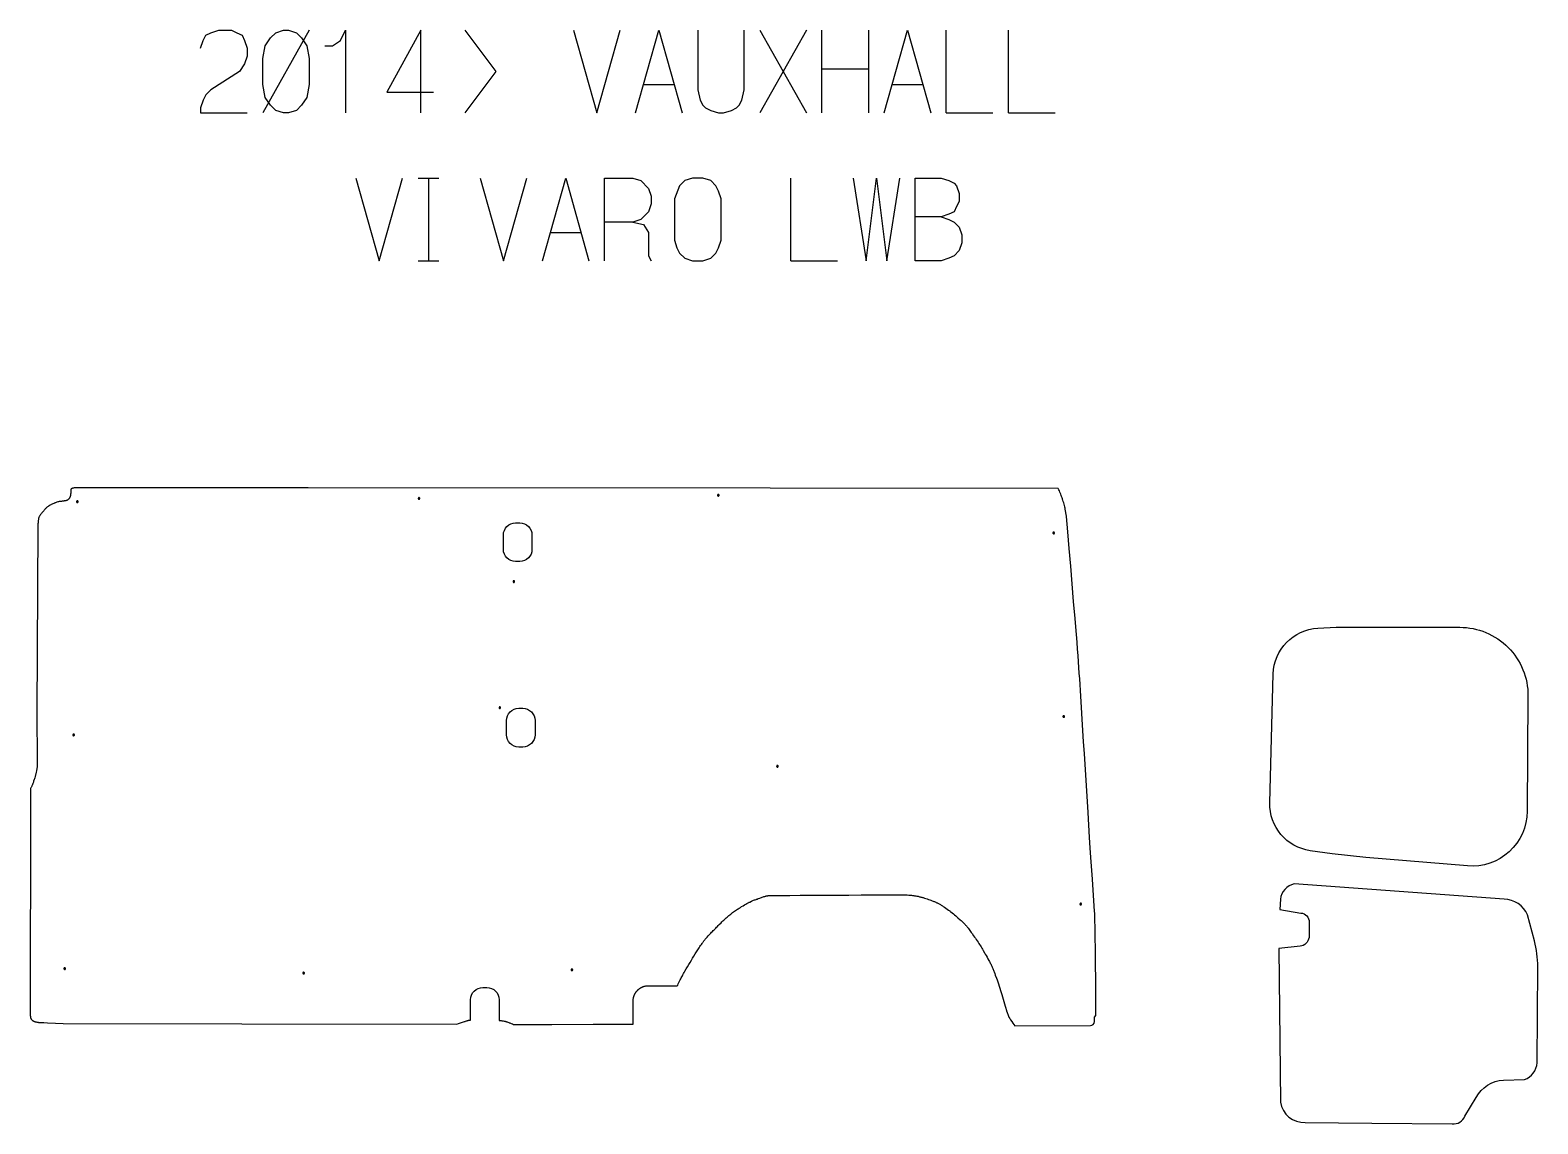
# Model space of a CAD drawing. Extents: x 5801 to 10830, y -233 to 5920.
# Drawn here: x 6123 to 9821, y 3237 to 5920 of the extents above; entities that cross this region are included whole.
import ezdxf

# ---------------------------------------------------------------- set-up
doc = ezdxf.new("R2010")
doc.units = 0
doc.layers.add('Default_Layer', color=1, linetype='CONTINUOUS')

msp = doc.modelspace()

# ---------------------------------------------------------------- linework, layer by layer
at = {"layer": 'Default_Layer'}
for points in [[(6540.9, 5875.3), (6547.3, 5894.3), (6553.6, 5907), (6566.3, 5913.4), (6585.4, 5919.7), (6617.1, 5919.7), (6629.8, 5913.4), (6642.5, 5907), (6648.9, 5894.3), (6655.2, 5875.3), (6655.2, 5856.2), (6648.9, 5837.2), (6636.2, 5818.1), (6566.3, 5773.7), (6553.6, 5761), (6547.3, 5748.3), (6540.9, 5729.2), (6540.9, 5716.5), (6655.2, 5716.5)], [(6807.6, 5919.7), (6693.3, 5716.5)], [(6845.7, 5881.6), (6852.1, 5881.6), (6864.8, 5881.6), (6883.8, 5894.3), (6896.5, 5919.7), (6896.5, 5716.5)], [(7080.7, 5716.5), (7080.7, 5919.7), (6998.1, 5767.3), (7112.4, 5767.3)], [(7188.6, 5919.7), (7264.8, 5818.1), (7188.6, 5716.5)], [(7455.3, 5919.7), (7512.5, 5716.5), (7569.6, 5919.7)], [(7607.7, 5716.5), (7664.9, 5919.7), (7722, 5716.5)], [(7760.1, 5919.7), (7760.1, 5773.7), (7766.5, 5748.3), (7772.8, 5735.6), (7779.2, 5729.2), (7791.9, 5722.9), (7810.9, 5716.5), (7823.6, 5716.5), (7842.7, 5722.9), (7855.4, 5729.2), (7861.7, 5735.6), (7868.1, 5748.3), (7874.4, 5773.7), (7874.4, 5919.7)], [(7912.5, 5919.7), (8026.8, 5716.5)], [(8026.8, 5919.7), (7912.5, 5716.5)], [(8064.9, 5716.5), (8064.9, 5919.7)], [(8179.2, 5919.7), (8179.2, 5716.5)], [(8217.3, 5716.5), (8274.5, 5919.7), (8331.6, 5716.5)], [(8369.7, 5716.5), (8369.7, 5919.7)], [(8522.1, 5716.5), (8522.1, 5919.7)], [(8064.9, 5824.5), (8179.2, 5824.5)], [(7626.8, 5786.4), (7703, 5786.4)], [(8236.4, 5786.4), (8312.6, 5786.4)], [(8369.7, 5716.5), (8484, 5716.5)], [(8522.1, 5716.5), (8636.4, 5716.5)], [(6921.9, 5556.9), (6979.1, 5353.7), (7036.2, 5556.9)], [(7074.3, 5556.9), (7125.1, 5556.9)], [(7099.7, 5556.9), (7099.7, 5353.7)], [(7226.7, 5556.9), (7283.9, 5353.7), (7341, 5556.9)], [(7379.1, 5353.7), (7436.3, 5556.9), (7493.4, 5353.7)], [(7531.5, 5353.7), (7531.5, 5556.9), (7601.4, 5556.9), (7620.4, 5550.5), (7639.5, 5531.5), (7645.8, 5512.4), (7645.8, 5493.4), (7639.5, 5474.3), (7620.4, 5455.3), (7601.4, 5448.9), (7531.5, 5448.9)], [(7988.7, 5353.7), (7988.7, 5556.9)], [(8141.1, 5556.9), (8172.9, 5353.7), (8198.3, 5556.9), (8223.7, 5353.7), (8255.4, 5556.9)], [(8293.5, 5353.7), (8293.5, 5556.9), (8357, 5556.9), (8376.1, 5550.5), (8388.8, 5544.2), (8395.1, 5537.8), (8401.5, 5518.8), (8401.5, 5499.7), (8395.1, 5487), (8388.8, 5474.3), (8376.1, 5468), (8357, 5461.6), (8293.5, 5461.6)], [(7601.4, 5448.9), (7626.8, 5442.6), (7639.5, 5423.5), (7639.5, 5366.4), (7645.8, 5353.7)], [(8357, 5461.6), (8376.1, 5455.3), (8388.8, 5448.9), (8401.5, 5436.2), (8407.8, 5417.2), (8407.8, 5398.1), (8401.5, 5379.1), (8388.8, 5366.4), (8376.1, 5360), (8357, 5353.7), (8293.5, 5353.7)], [(7398.2, 5423.5), (7474.4, 5423.5)], [(7074.3, 5353.7), (7125.1, 5353.7)], [(7988.7, 5353.7), (8103, 5353.7)]]:
    msp.add_lwpolyline(points, dxfattribs=at)
for points in [[(6693.3, 5786.4), (6693.3, 5849.9), (6699.7, 5881.6), (6712.4, 5900.7), (6725.1, 5913.4), (6744.1, 5919.7), (6756.8, 5919.7), (6775.9, 5913.4), (6788.6, 5900.7), (6801.3, 5881.6), (6807.6, 5849.9), (6807.6, 5786.4), (6801.3, 5754.6), (6788.6, 5735.6), (6775.9, 5722.9), (6756.8, 5716.5), (6744.1, 5716.5), (6725.1, 5722.9), (6712.4, 5735.6), (6699.7, 5754.6), (6693.3, 5786.4)], [(7817.3, 5506.1), (7810.9, 5525.1), (7804.6, 5537.8), (7791.9, 5550.5), (7772.8, 5556.9), (7747.4, 5556.9), (7728.4, 5550.5), (7715.7, 5537.8), (7703, 5506.1), (7703, 5404.5), (7709.3, 5385.4), (7715.7, 5372.7), (7728.4, 5360), (7747.4, 5353.7), (7772.8, 5353.7), (7791.9, 5360), (7804.6, 5372.7), (7810.9, 5385.4), (7817.3, 5404.5), (7817.3, 5506.1)], [(7074.7, 4770.9), (7074.7, 4770.7), (7074.7, 4770.5), (7074.8, 4770.3), (7074.8, 4770.1), (7074.9, 4769.9), (7075, 4769.7), (7075.1, 4769.6), (7075.3, 4769.5), (7075.4, 4769.3), (7075.6, 4769.2), (7075.7, 4769.1), (7075.9, 4769), (7076.1, 4769), (7076.3, 4768.9), (7076.5, 4768.9), (7076.7, 4768.9), (7076.9, 4768.9), (7077.1, 4768.9), (7077.3, 4769), (7077.5, 4769), (7077.6, 4769.1), (7077.8, 4769.2), (7078, 4769.3), (7078.1, 4769.5), (7078.2, 4769.6), (7078.3, 4769.7), (7078.4, 4769.9), (7078.5, 4770.1), (7078.6, 4770.3), (7078.6, 4770.5), (7078.7, 4770.7), (7078.7, 4770.9), (7078.7, 4771.1), (7078.6, 4771.3), (7078.6, 4771.5), (7078.5, 4771.6), (7078.4, 4771.8), (7078.3, 4772), (7078.2, 4772.1), (7078.1, 4772.3), (7078, 4772.4), (7077.8, 4772.5), (7077.6, 4772.6), (7077.5, 4772.7), (7077.3, 4772.8), (7077.1, 4772.8), (7076.9, 4772.9), (7076.7, 4772.9), (7076.5, 4772.9), (7076.3, 4772.8), (7076.1, 4772.8), (7075.9, 4772.7), (7075.7, 4772.6), (7075.6, 4772.5), (7075.4, 4772.4), (7075.3, 4772.3), (7075.1, 4772.1), (7075, 4772), (7074.9, 4771.8), (7074.8, 4771.6), (7074.8, 4771.5), (7074.7, 4771.3), (7074.7, 4771.1), (7074.7, 4770.9)], [(7808.7, 4778.9), (7808.7, 4778.7), (7808.7, 4778.5), (7808.8, 4778.3), (7808.8, 4778.1), (7808.9, 4777.9), (7809, 4777.7), (7809.1, 4777.6), (7809.3, 4777.5), (7809.4, 4777.3), (7809.6, 4777.2), (7809.7, 4777.1), (7809.9, 4777), (7810.1, 4777), (7810.3, 4776.9), (7810.5, 4776.9), (7810.7, 4776.9), (7810.9, 4776.9), (7811.1, 4776.9), (7811.3, 4777), (7811.5, 4777), (7811.6, 4777.1), (7811.8, 4777.2), (7812, 4777.3), (7812.1, 4777.5), (7812.2, 4777.6), (7812.3, 4777.7), (7812.4, 4777.9), (7812.5, 4778.1), (7812.6, 4778.3), (7812.6, 4778.5), (7812.7, 4778.7), (7812.7, 4778.9), (7812.7, 4779.1), (7812.6, 4779.3), (7812.6, 4779.5), (7812.5, 4779.6), (7812.4, 4779.8), (7812.3, 4780), (7812.2, 4780.1), (7812.1, 4780.3), (7812, 4780.4), (7811.8, 4780.5), (7811.6, 4780.6), (7811.5, 4780.7), (7811.3, 4780.8), (7811.1, 4780.8), (7810.9, 4780.9), (7810.7, 4780.9), (7810.5, 4780.9), (7810.3, 4780.8), (7810.1, 4780.8), (7809.9, 4780.7), (7809.7, 4780.6), (7809.6, 4780.5), (7809.4, 4780.4), (7809.3, 4780.3), (7809.1, 4780.1), (7809, 4780), (7808.9, 4779.8), (7808.8, 4779.6), (7808.8, 4779.5), (7808.7, 4779.3), (7808.7, 4779.1), (7808.7, 4778.9)], [(6236.7, 4762.9), (6236.7, 4762.7), (6236.7, 4762.5), (6236.8, 4762.3), (6236.8, 4762.1), (6236.9, 4761.9), (6237, 4761.7), (6237.1, 4761.6), (6237.3, 4761.5), (6237.4, 4761.3), (6237.6, 4761.2), (6237.7, 4761.1), (6237.9, 4761), (6238.1, 4761), (6238.3, 4760.9), (6238.5, 4760.9), (6238.7, 4760.9), (6238.9, 4760.9), (6239.1, 4760.9), (6239.3, 4761), (6239.5, 4761), (6239.6, 4761.1), (6239.8, 4761.2), (6240, 4761.3), (6240.1, 4761.5), (6240.2, 4761.6), (6240.3, 4761.7), (6240.4, 4761.9), (6240.5, 4762.1), (6240.6, 4762.3), (6240.6, 4762.5), (6240.7, 4762.7), (6240.7, 4762.9), (6240.7, 4763.1), (6240.6, 4763.3), (6240.6, 4763.5), (6240.5, 4763.6), (6240.4, 4763.8), (6240.3, 4764), (6240.2, 4764.1), (6240.1, 4764.3), (6240, 4764.4), (6239.8, 4764.5), (6239.6, 4764.6), (6239.5, 4764.7), (6239.3, 4764.8), (6239.1, 4764.8), (6238.9, 4764.9), (6238.7, 4764.9), (6238.5, 4764.9), (6238.3, 4764.8), (6238.1, 4764.8), (6237.9, 4764.7), (6237.7, 4764.6), (6237.6, 4764.5), (6237.4, 4764.4), (6237.3, 4764.3), (6237.1, 4764.1), (6237, 4764), (6236.9, 4763.8), (6236.8, 4763.6), (6236.8, 4763.5), (6236.7, 4763.3), (6236.7, 4763.1), (6236.7, 4762.9)], [(8631.1, 4686.4), (8631.2, 4686.2), (8631.2, 4686), (8631.2, 4685.8), (8631.3, 4685.6), (8631.4, 4685.4), (8631.5, 4685.3), (8631.6, 4685.1), (8631.7, 4685), (8631.9, 4684.8), (8632, 4684.7), (8632.2, 4684.6), (8632.4, 4684.5), (8632.6, 4684.5), (8632.7, 4684.4), (8632.9, 4684.4), (8633.1, 4684.4), (8633.4, 4684.4), (8633.6, 4684.4), (8633.7, 4684.5), (8633.9, 4684.5), (8634.1, 4684.6), (8634.3, 4684.7), (8634.4, 4684.8), (8634.6, 4685), (8634.7, 4685.1), (8634.8, 4685.3), (8634.9, 4685.4), (8635, 4685.6), (8635.1, 4685.8), (8635.1, 4686), (8635.1, 4686.2), (8635.1, 4686.4), (8635.1, 4686.6), (8635.1, 4686.8), (8635.1, 4687), (8635, 4687.2), (8634.9, 4687.3), (8634.8, 4687.5), (8634.7, 4687.7), (8634.6, 4687.8), (8634.4, 4687.9), (8634.3, 4688), (8634.1, 4688.1), (8633.9, 4688.2), (8633.7, 4688.3), (8633.6, 4688.3), (8633.4, 4688.4), (8633.1, 4688.4), (8632.9, 4688.4), (8632.7, 4688.3), (8632.6, 4688.3), (8632.4, 4688.2), (8632.2, 4688.1), (8632, 4688), (8631.9, 4687.9), (8631.7, 4687.8), (8631.6, 4687.7), (8631.5, 4687.5), (8631.4, 4687.3), (8631.3, 4687.2), (8631.2, 4687), (8631.2, 4686.8), (8631.2, 4686.6), (8631.1, 4686.4)], [(7307.2, 4566.9), (7307.2, 4566.7), (7307.3, 4566.5), (7307.3, 4566.3), (7307.4, 4566.1), (7307.5, 4565.9), (7307.6, 4565.7), (7307.7, 4565.6), (7307.8, 4565.5), (7307.9, 4565.3), (7308.1, 4565.2), (7308.3, 4565.1), (7308.4, 4565), (7308.6, 4565), (7308.8, 4564.9), (7309, 4564.9), (7309.2, 4564.9), (7309.4, 4564.9), (7309.6, 4564.9), (7309.8, 4565), (7310, 4565), (7310.2, 4565.1), (7310.3, 4565.2), (7310.5, 4565.3), (7310.6, 4565.5), (7310.8, 4565.6), (7310.9, 4565.7), (7311, 4565.9), (7311.1, 4566.1), (7311.1, 4566.3), (7311.2, 4566.5), (7311.2, 4566.7), (7311.2, 4566.9), (7311.2, 4567.1), (7311.2, 4567.3), (7311.1, 4567.5), (7311.1, 4567.6), (7311, 4567.8), (7310.9, 4568), (7310.8, 4568.1), (7310.6, 4568.3), (7310.5, 4568.4), (7310.3, 4568.5), (7310.2, 4568.6), (7310, 4568.7), (7309.8, 4568.8), (7309.6, 4568.8), (7309.4, 4568.9), (7309.2, 4568.9), (7309, 4568.9), (7308.8, 4568.8), (7308.6, 4568.8), (7308.4, 4568.7), (7308.3, 4568.6), (7308.1, 4568.5), (7307.9, 4568.4), (7307.8, 4568.3), (7307.7, 4568.1), (7307.6, 4568), (7307.5, 4567.8), (7307.4, 4567.6), (7307.3, 4567.5), (7307.3, 4567.3), (7307.2, 4567.1), (7307.2, 4566.9)], [(7272.8, 4257.7), (7272.8, 4257.4), (7272.8, 4257.2), (7272.8, 4257.1), (7272.9, 4256.9), (7273, 4256.7), (7273.1, 4256.5), (7273.2, 4256.4), (7273.3, 4256.2), (7273.5, 4256.1), (7273.6, 4256), (7273.8, 4255.9), (7274, 4255.8), (7274.2, 4255.7), (7274.3, 4255.7), (7274.5, 4255.7), (7274.8, 4255.7), (7275, 4255.7), (7275.2, 4255.7), (7275.3, 4255.7), (7275.5, 4255.8), (7275.7, 4255.9), (7275.9, 4256), (7276, 4256.1), (7276.2, 4256.2), (7276.3, 4256.4), (7276.4, 4256.5), (7276.5, 4256.7), (7276.6, 4256.9), (7276.7, 4257.1), (7276.7, 4257.2), (7276.7, 4257.4), (7276.8, 4257.7), (7276.7, 4257.9), (7276.7, 4258.1), (7276.7, 4258.2), (7276.6, 4258.4), (7276.5, 4258.6), (7276.4, 4258.8), (7276.3, 4258.9), (7276.2, 4259.1), (7276, 4259.2), (7275.9, 4259.3), (7275.7, 4259.4), (7275.5, 4259.5), (7275.3, 4259.6), (7275.2, 4259.6), (7275, 4259.6), (7274.8, 4259.7), (7274.5, 4259.6), (7274.3, 4259.6), (7274.2, 4259.6), (7274, 4259.5), (7273.8, 4259.4), (7273.6, 4259.3), (7273.5, 4259.2), (7273.3, 4259.1), (7273.2, 4258.9), (7273.1, 4258.8), (7273, 4258.6), (7272.9, 4258.4), (7272.8, 4258.2), (7272.8, 4258.1), (7272.8, 4257.9), (7272.8, 4257.7)], [(8655.7, 4236), (8655.7, 4235.8), (8655.8, 4235.6), (8655.8, 4235.4), (8655.9, 4235.2), (8656, 4235), (8656.1, 4234.9), (8656.2, 4234.7), (8656.3, 4234.6), (8656.4, 4234.4), (8656.6, 4234.3), (8656.8, 4234.2), (8656.9, 4234.1), (8657.1, 4234.1), (8657.3, 4234), (8657.5, 4234), (8657.7, 4234), (8657.9, 4234), (8658.1, 4234), (8658.3, 4234.1), (8658.5, 4234.1), (8658.7, 4234.2), (8658.8, 4234.3), (8659, 4234.4), (8659.1, 4234.6), (8659.3, 4234.7), (8659.4, 4234.9), (8659.5, 4235), (8659.6, 4235.2), (8659.6, 4235.4), (8659.7, 4235.6), (8659.7, 4235.8), (8659.7, 4236), (8659.7, 4236.2), (8659.7, 4236.4), (8659.6, 4236.6), (8659.6, 4236.7), (8659.5, 4236.9), (8659.4, 4237.1), (8659.3, 4237.2), (8659.1, 4237.4), (8659, 4237.5), (8658.8, 4237.6), (8658.7, 4237.7), (8658.5, 4237.8), (8658.3, 4237.9), (8658.1, 4237.9), (8657.9, 4238), (8657.7, 4238), (8657.5, 4238), (8657.3, 4237.9), (8657.1, 4237.9), (8656.9, 4237.8), (8656.8, 4237.7), (8656.6, 4237.6), (8656.4, 4237.5), (8656.3, 4237.4), (8656.2, 4237.2), (8656.1, 4237.1), (8656, 4236.9), (8655.9, 4236.7), (8655.8, 4236.6), (8655.8, 4236.4), (8655.7, 4236.2), (8655.7, 4236)], [(6227.7, 4190.9), (6227.7, 4190.7), (6227.7, 4190.5), (6227.8, 4190.3), (6227.8, 4190.1), (6227.9, 4189.9), (6228, 4189.7), (6228.1, 4189.6), (6228.3, 4189.5), (6228.4, 4189.3), (6228.6, 4189.2), (6228.7, 4189.1), (6228.9, 4189), (6229.1, 4189), (6229.3, 4188.9), (6229.5, 4188.9), (6229.7, 4188.9), (6229.9, 4188.9), (6230.1, 4188.9), (6230.3, 4189), (6230.5, 4189), (6230.6, 4189.1), (6230.8, 4189.2), (6231, 4189.3), (6231.1, 4189.5), (6231.2, 4189.6), (6231.3, 4189.7), (6231.4, 4189.9), (6231.5, 4190.1), (6231.6, 4190.3), (6231.6, 4190.5), (6231.7, 4190.7), (6231.7, 4190.9), (6231.7, 4191.1), (6231.6, 4191.3), (6231.6, 4191.5), (6231.5, 4191.6), (6231.4, 4191.8), (6231.3, 4192), (6231.2, 4192.1), (6231.1, 4192.3), (6231, 4192.4), (6230.8, 4192.5), (6230.6, 4192.6), (6230.5, 4192.7), (6230.3, 4192.8), (6230.1, 4192.8), (6229.9, 4192.9), (6229.7, 4192.9), (6229.5, 4192.9), (6229.3, 4192.8), (6229.1, 4192.8), (6228.9, 4192.7), (6228.7, 4192.6), (6228.6, 4192.5), (6228.4, 4192.4), (6228.3, 4192.3), (6228.1, 4192.1), (6228, 4192), (6227.9, 4191.8), (6227.8, 4191.6), (6227.8, 4191.5), (6227.7, 4191.3), (6227.7, 4191.1), (6227.7, 4190.9)], [(7953.7, 4113.9), (7953.7, 4113.7), (7953.7, 4113.5), (7953.8, 4113.3), (7953.8, 4113.1), (7953.9, 4112.9), (7954, 4112.7), (7954.1, 4112.6), (7954.3, 4112.5), (7954.4, 4112.3), (7954.6, 4112.2), (7954.7, 4112.1), (7954.9, 4112), (7955.1, 4112), (7955.3, 4111.9), (7955.5, 4111.9), (7955.7, 4111.9), (7955.9, 4111.9), (7956.1, 4111.9), (7956.3, 4112), (7956.5, 4112), (7956.6, 4112.1), (7956.8, 4112.2), (7957, 4112.3), (7957.1, 4112.5), (7957.2, 4112.6), (7957.3, 4112.7), (7957.4, 4112.9), (7957.5, 4113.1), (7957.6, 4113.3), (7957.6, 4113.5), (7957.7, 4113.7), (7957.7, 4113.9), (7957.7, 4114.1), (7957.6, 4114.3), (7957.6, 4114.5), (7957.5, 4114.6), (7957.4, 4114.8), (7957.3, 4115), (7957.2, 4115.1), (7957.1, 4115.3), (7957, 4115.4), (7956.8, 4115.5), (7956.6, 4115.6), (7956.5, 4115.7), (7956.3, 4115.8), (7956.1, 4115.8), (7955.9, 4115.9), (7955.7, 4115.9), (7955.5, 4115.9), (7955.3, 4115.8), (7955.1, 4115.8), (7954.9, 4115.7), (7954.7, 4115.6), (7954.6, 4115.5), (7954.4, 4115.4), (7954.3, 4115.3), (7954.1, 4115.1), (7954, 4115), (7953.9, 4114.8), (7953.8, 4114.6), (7953.8, 4114.5), (7953.7, 4114.3), (7953.7, 4114.1), (7953.7, 4113.9)], [(8697.4, 3775.9), (8697.5, 3775.7), (8697.5, 3775.5), (8697.5, 3775.3), (8697.6, 3775.1), (8697.7, 3774.9), (8697.8, 3774.8), (8697.9, 3774.6), (8698, 3774.5), (8698.2, 3774.3), (8698.3, 3774.2), (8698.5, 3774.1), (8698.7, 3774), (8698.9, 3774), (8699, 3773.9), (8699.2, 3773.9), (8699.4, 3773.9), (8699.7, 3773.9), (8699.9, 3773.9), (8700, 3774), (8700.2, 3774), (8700.4, 3774.1), (8700.6, 3774.2), (8700.7, 3774.3), (8700.9, 3774.5), (8701, 3774.6), (8701.1, 3774.8), (8701.2, 3774.9), (8701.3, 3775.1), (8701.4, 3775.3), (8701.4, 3775.5), (8701.4, 3775.7), (8701.4, 3775.9), (8701.4, 3776.1), (8701.4, 3776.3), (8701.4, 3776.5), (8701.3, 3776.7), (8701.2, 3776.8), (8701.1, 3777), (8701, 3777.2), (8700.9, 3777.3), (8700.7, 3777.4), (8700.6, 3777.5), (8700.4, 3777.6), (8700.2, 3777.7), (8700, 3777.8), (8699.9, 3777.8), (8699.7, 3777.9), (8699.4, 3777.9), (8699.2, 3777.9), (8699, 3777.8), (8698.9, 3777.8), (8698.7, 3777.7), (8698.5, 3777.6), (8698.3, 3777.5), (8698.2, 3777.4), (8698, 3777.3), (8697.9, 3777.2), (8697.8, 3777), (8697.7, 3776.8), (8697.6, 3776.7), (8697.5, 3776.5), (8697.5, 3776.3), (8697.5, 3776.1), (8697.4, 3775.9)], [(6205.7, 3617.5), (6205.7, 3617.3), (6205.7, 3617.1), (6205.8, 3616.9), (6205.8, 3616.7), (6205.9, 3616.6), (6206, 3616.4), (6206.1, 3616.2), (6206.3, 3616.1), (6206.4, 3616), (6206.6, 3615.9), (6206.7, 3615.8), (6206.9, 3615.7), (6207.1, 3615.6), (6207.3, 3615.6), (6207.5, 3615.5), (6207.7, 3615.5), (6207.9, 3615.5), (6208.1, 3615.6), (6208.3, 3615.6), (6208.5, 3615.7), (6208.6, 3615.8), (6208.8, 3615.9), (6209, 3616), (6209.1, 3616.1), (6209.2, 3616.2), (6209.3, 3616.4), (6209.4, 3616.6), (6209.5, 3616.7), (6209.6, 3616.9), (6209.6, 3617.1), (6209.7, 3617.3), (6209.7, 3617.5), (6209.7, 3617.7), (6209.6, 3617.9), (6209.6, 3618.1), (6209.5, 3618.3), (6209.4, 3618.5), (6209.3, 3618.6), (6209.2, 3618.8), (6209.1, 3618.9), (6209, 3619.1), (6208.8, 3619.2), (6208.6, 3619.3), (6208.5, 3619.4), (6208.3, 3619.4), (6208.1, 3619.5), (6207.9, 3619.5), (6207.7, 3619.5), (6207.5, 3619.5), (6207.3, 3619.5), (6207.1, 3619.4), (6206.9, 3619.4), (6206.7, 3619.3), (6206.6, 3619.2), (6206.4, 3619.1), (6206.3, 3618.9), (6206.1, 3618.8), (6206, 3618.6), (6205.9, 3618.5), (6205.8, 3618.3), (6205.8, 3618.1), (6205.7, 3617.9), (6205.7, 3617.7), (6205.7, 3617.5)], [(6791.7, 3606.5), (6791.7, 3606.3), (6791.7, 3606.1), (6791.8, 3605.9), (6791.8, 3605.7), (6791.9, 3605.6), (6792, 3605.4), (6792.1, 3605.2), (6792.3, 3605.1), (6792.4, 3605), (6792.6, 3604.9), (6792.7, 3604.8), (6792.9, 3604.7), (6793.1, 3604.6), (6793.3, 3604.6), (6793.5, 3604.5), (6793.7, 3604.5), (6793.9, 3604.5), (6794.1, 3604.6), (6794.3, 3604.6), (6794.5, 3604.7), (6794.6, 3604.8), (6794.8, 3604.9), (6795, 3605), (6795.1, 3605.1), (6795.2, 3605.2), (6795.3, 3605.4), (6795.4, 3605.6), (6795.5, 3605.7), (6795.6, 3605.9), (6795.6, 3606.1), (6795.7, 3606.3), (6795.7, 3606.5), (6795.7, 3606.7), (6795.6, 3606.9), (6795.6, 3607.1), (6795.5, 3607.3), (6795.4, 3607.5), (6795.3, 3607.6), (6795.2, 3607.8), (6795.1, 3607.9), (6795, 3608.1), (6794.8, 3608.2), (6794.6, 3608.3), (6794.5, 3608.4), (6794.3, 3608.4), (6794.1, 3608.5), (6793.9, 3608.5), (6793.7, 3608.5), (6793.5, 3608.5), (6793.3, 3608.5), (6793.1, 3608.4), (6792.9, 3608.4), (6792.7, 3608.3), (6792.6, 3608.2), (6792.4, 3608.1), (6792.3, 3607.9), (6792.1, 3607.8), (6792, 3607.6), (6791.9, 3607.5), (6791.8, 3607.3), (6791.8, 3607.1), (6791.7, 3606.9), (6791.7, 3606.7), (6791.7, 3606.5)], [(7449.7, 3614.5), (7449.7, 3614.3), (7449.7, 3614.1), (7449.8, 3613.9), (7449.8, 3613.7), (7449.9, 3613.6), (7450, 3613.4), (7450.1, 3613.2), (7450.3, 3613.1), (7450.4, 3613), (7450.6, 3612.9), (7450.7, 3612.8), (7450.9, 3612.7), (7451.1, 3612.6), (7451.3, 3612.6), (7451.5, 3612.5), (7451.7, 3612.5), (7451.9, 3612.5), (7452.1, 3612.6), (7452.3, 3612.6), (7452.5, 3612.7), (7452.6, 3612.8), (7452.8, 3612.9), (7453, 3613), (7453.1, 3613.1), (7453.2, 3613.2), (7453.3, 3613.4), (7453.4, 3613.6), (7453.5, 3613.7), (7453.6, 3613.9), (7453.6, 3614.1), (7453.7, 3614.3), (7453.7, 3614.5), (7453.7, 3614.7), (7453.6, 3614.9), (7453.6, 3615.1), (7453.5, 3615.3), (7453.4, 3615.5), (7453.3, 3615.6), (7453.2, 3615.8), (7453.1, 3615.9), (7453, 3616.1), (7452.8, 3616.2), (7452.6, 3616.3), (7452.5, 3616.4), (7452.3, 3616.4), (7452.1, 3616.5), (7451.9, 3616.5), (7451.7, 3616.5), (7451.5, 3616.5), (7451.3, 3616.5), (7451.1, 3616.4), (7450.9, 3616.4), (7450.7, 3616.3), (7450.6, 3616.2), (7450.4, 3616.1), (7450.3, 3615.9), (7450.1, 3615.8), (7450, 3615.6), (7449.9, 3615.5), (7449.8, 3615.3), (7449.8, 3615.1), (7449.7, 3614.9), (7449.7, 3614.7), (7449.7, 3614.5)]]:
    msp.add_lwpolyline(points, close=True, dxfattribs=at)
for points in [[(7601.9, 3481.3), (7601.8, 3486.6), (7601.8, 3492.3), (7601.7, 3505.3), (7601.7, 3520.5), (7601.7, 3538), (7601.7, 3539), (7601.8, 3540), (7601.8, 3540.9), (7601.9, 3541.9), (7602, 3542.8), (7602.1, 3543.7), (7602.3, 3544.7), (7602.5, 3545.6), (7602.7, 3546.5), (7602.9, 3547.4), (7603.1, 3548.3), (7603.4, 3549.2), (7603.7, 3550.1), (7604, 3550.9), (7604.3, 3551.8), (7604.6, 3552.6), (7605, 3553.5), (7605.4, 3554.3), (7605.8, 3555.1), (7606.2, 3555.9), (7606.7, 3556.7), (7607.1, 3557.5), (7607.6, 3558.2), (7608.1, 3559), (7608.6, 3559.7), (7609.2, 3560.5), (7609.7, 3561.2), (7610.3, 3561.9), (7610.8, 3562.6), (7611.4, 3563.2), (7612.1, 3563.9), (7612.7, 3564.5), (7613.3, 3565.2), (7614, 3565.8), (7614.7, 3566.4), (7615.3, 3567), (7616.1, 3567.5), (7616.8, 3568.1), (7617.5, 3568.6), (7618.2, 3569.1), (7619, 3569.6), (7619.8, 3570.1), (7620.5, 3570.6), (7621.3, 3571), (7622.1, 3571.4), (7622.9, 3571.8), (7623.8, 3572.2), (7624.6, 3572.6), (7625.5, 3572.9), (7626.3, 3573.3), (7627.2, 3573.6), (7628.1, 3573.8), (7628.9, 3574.1), (7629.8, 3574.3), (7630.7, 3574.6), (7631.6, 3574.8), (7632.6, 3574.9), (7633.5, 3575.1), (7634.4, 3575.2), (7635.4, 3575.3), (7636.3, 3575.4), (7637.3, 3575.5), (7638.2, 3575.5), (7639.2, 3575.5), (7651.4, 3575.5), (7663.8, 3575.4), (7675.6, 3575.4), (7686.5, 3575.2), (7703.3, 3575.1), (7709.8, 3575), (7711, 3577.3), (7712.4, 3579.9), (7714.9, 3585), (7717.4, 3590), (7718.6, 3592.5), (7719.9, 3595), (7721.2, 3597.5), (7722.5, 3600), (7723.9, 3602.6), (7725.4, 3605.3), (7727, 3608.1), (7728.6, 3611), (7732, 3616.7), (7735.2, 3622.3), (7738.2, 3627.6), (7741.4, 3632.9), (7744.5, 3638.1), (7747.6, 3643.3), (7750.8, 3648.4), (7753.9, 3653.5), (7757.2, 3658.6), (7760.4, 3663.6), (7762.1, 3666.1), (7763.7, 3668.7), (7765.5, 3671.4), (7767.2, 3674), (7769, 3676.7), (7770.8, 3679.3), (7771.7, 3680.6), (7772.6, 3681.9), (7773.6, 3683.2), (7774.5, 3684.4), (7775.5, 3685.7), (7776.6, 3687), (7777.6, 3688.3), (7778.8, 3689.6), (7781.1, 3692.3), (7783.4, 3695), (7785.8, 3697.7), (7788.1, 3700.2), (7792.4, 3704.8), (7794.3, 3706.8), (7796.3, 3708.8), (7798.3, 3710.9), (7800.3, 3712.9), (7804.3, 3716.9), (7806.3, 3718.9), (7808.3, 3720.9), (7810.5, 3723.1), (7812.8, 3725.4), (7817.3, 3729.9), (7819.5, 3732.2), (7821.7, 3734.4), (7823.9, 3736.5), (7826, 3738.4), (7828.1, 3740.3), (7830.2, 3742.2), (7832.4, 3744.1), (7834.5, 3746), (7836.7, 3747.8), (7838.9, 3749.6), (7841.1, 3751.3), (7843.3, 3753.1), (7845.6, 3754.8), (7847.9, 3756.5), (7850.2, 3758.1), (7852.5, 3759.8), (7854.9, 3761.4), (7857.3, 3763), (7859.7, 3764.5), (7862.1, 3766.1), (7864.8, 3767.8), (7867.9, 3769.7), (7871.3, 3771.8), (7874.9, 3773.9), (7878.5, 3776), (7880.2, 3777), (7881.9, 3777.9), (7883.5, 3778.8), (7885.1, 3779.6), (7886.5, 3780.3), (7887.7, 3780.9), (7892, 3782.9), (7893.8, 3783.7), (7895.6, 3784.5), (7897.3, 3785.2), (7899.2, 3785.9), (7901.2, 3786.6), (7903.5, 3787.4), (7904.5, 3787.8), (7905.7, 3788.2), (7908.7, 3789.3), (7912.3, 3790.7), (7914.3, 3791.4), (7916.3, 3792.1), (7918.3, 3792.8), (7920.4, 3793.5), (7922.4, 3794.2), (7924.4, 3794.8), (7926.4, 3795.3), (7927.3, 3795.5), (7928.2, 3795.8), (7929.1, 3795.9), (7929.9, 3796.1), (7930.7, 3796.2), (7931.5, 3796.4), (7932.1, 3796.4), (7933.1, 3796.5), (7936.5, 3796.6), (7941.5, 3796.7), (7947.9, 3796.8), (7955.8, 3796.9), (7964.9, 3797), (7986.4, 3797.2), (8011.7, 3797.4), (8039.7, 3797.6), (8069.5, 3797.8), (8100.3, 3798), (8131.1, 3798.1), (8161.1, 3798.3), (8189.2, 3798.4), (8214.5, 3798.5), (8236.3, 3798.5), (8253.4, 3798.5), (8265.1, 3798.5), (8268.6, 3798.5), (8270.4, 3798.5), (8274, 3798.3), (8277.6, 3798), (8281.2, 3797.7), (8283, 3797.6), (8284.7, 3797.4), (8286.5, 3797.2), (8288.3, 3796.9), (8290.1, 3796.7), (8291.9, 3796.4), (8293.6, 3796.2), (8295.4, 3795.9), (8297.1, 3795.6), (8298.9, 3795.2), (8300.6, 3794.9), (8302.4, 3794.5), (8304.1, 3794), (8305.9, 3793.6), (8307.7, 3793.1), (8309.4, 3792.6), (8311.2, 3792.1), (8313, 3791.6), (8316.4, 3790.5), (8319.8, 3789.5), (8323, 3788.4), (8326.1, 3787.3), (8329, 3786.3), (8332, 3785.3), (8335, 3784.2), (8337.9, 3783.1), (8339.4, 3782.5), (8340.8, 3781.9), (8342.3, 3781.3), (8343.7, 3780.7), (8345.1, 3780), (8346.6, 3779.3), (8348, 3778.6), (8349.4, 3777.9), (8350.8, 3777.2), (8352.3, 3776.3), (8353.8, 3775.5), (8355.4, 3774.5), (8357, 3773.5), (8358.6, 3772.5), (8360.3, 3771.4), (8361.9, 3770.3), (8365.3, 3768.1), (8368.6, 3765.8), (8371.9, 3763.4), (8375, 3761.2), (8376.5, 3760.1), (8378.1, 3758.9), (8379.6, 3757.7), (8381.1, 3756.5), (8384.2, 3754.1), (8387.2, 3751.7), (8390.1, 3749.2), (8393, 3746.8), (8395.7, 3744.4), (8398.3, 3742.1), (8403.6, 3737.5), (8406.2, 3735.2), (8408.8, 3732.8), (8411.3, 3730.4), (8412.6, 3729.2), (8413.8, 3728), (8415, 3726.8), (8416.1, 3725.7), (8417.2, 3724.5), (8418.2, 3723.4), (8419.2, 3722.2), (8420.2, 3721), (8421.2, 3719.8), (8422.1, 3718.6), (8423.1, 3717.4), (8424, 3716.2), (8425.8, 3713.7), (8427.5, 3711.1), (8429.3, 3708.6), (8431.1, 3706.1), (8432.8, 3703.6), (8436.8, 3698.1), (8439, 3695), (8441.2, 3691.9), (8443.4, 3688.7), (8445.6, 3685.5), (8447.7, 3682.4), (8449.7, 3679.4), (8451.5, 3676.6), (8453.3, 3673.7), (8455, 3670.8), (8456.7, 3667.8), (8458.5, 3664.9), (8460.1, 3661.9), (8463.5, 3656), (8465.3, 3652.8), (8467.4, 3649.3), (8469.7, 3645.4), (8472, 3641.4), (8474.3, 3637.2), (8475.4, 3635.1), (8476.6, 3633.1), (8477.7, 3631), (8478.7, 3629), (8479.7, 3627), (8480.6, 3625.1), (8481.5, 3623.2), (8482.3, 3621.3), (8483.2, 3619.3), (8484, 3617.4), (8484.8, 3615.5), (8485.6, 3613.5), (8486.3, 3611.6), (8487.1, 3609.6), (8488.5, 3605.7), (8490, 3601.8), (8492.8, 3593.9), (8494.2, 3589.6), (8495.8, 3585), (8497.4, 3580), (8499.1, 3574.8), (8500.8, 3569.4), (8502.5, 3564.1), (8505.7, 3553.7), (8507.3, 3548.5), (8509, 3542.7), (8510.8, 3536.8), (8512.5, 3530.9), (8514.1, 3525.4), (8515.5, 3520.6), (8516.6, 3516.7), (8517.1, 3515.2), (8517.5, 3514.1), (8518.9, 3510), (8519.6, 3507.8), (8520.4, 3505.8), (8521.2, 3503.7), (8521.6, 3502.8), (8522, 3501.9), (8522.3, 3501), (8522.7, 3500.2), (8523.1, 3499.4), (8523.5, 3498.7), (8525.6, 3495.3), (8527.6, 3492), (8530.2, 3487.9), (8532.8, 3483.8), (8538.1, 3477.4), (8723, 3477.7, 0.40666), (8733, 3487.5), (8733.2, 3498.4), (8736.3, 3502.4), (8736.3, 3534.4), (8736.2, 3561.5), (8736.1, 3588.7), (8736.1, 3602.2), (8736, 3615.8), (8736, 3629.3), (8735.9, 3642.9), (8735.7, 3656.5), (8733.8, 3751.3), (8733.7, 3754.7), (8733.6, 3756.4), (8733.5, 3758.1), (8731.8, 3783.4), (8728, 3836.7), (8724.3, 3889.7), (8722.7, 3913.7), (8722.7, 3913.7), (8722.7, 3913.7), (8722.8, 3913.7), (8722.8, 3913.7), (8721.2, 3939), (8717.4, 4000.6), (8708.3, 4145.3), (8706.5, 4173.5), (8704.8, 4201.6), (8703.1, 4229.8), (8701.4, 4257.9), (8699.7, 4286.1), (8698.8, 4300.1), (8697.9, 4314.2), (8696.9, 4328.3), (8696, 4342.4), (8695, 4356.4), (8694, 4370.5), (8692.9, 4385.3), (8691.7, 4401.4), (8690.3, 4418.6), (8688.8, 4437), (8687.3, 4456.2), (8685.6, 4476.3), (8682.1, 4518.1), (8678.5, 4561.4), (8674.8, 4605.1), (8671.2, 4648), (8667.7, 4689.1), (8664.3, 4726.7), (8664.2, 4727.3), (8661.4, 4745), (8661.2, 4746.4), (8661.1, 4747.1), (8661, 4747.8), (8660.8, 4748.7), (8660.2, 4750.6), (8659.5, 4753.3), (8658.6, 4756.5), (8657.6, 4760), (8656.6, 4763.6), (8655.5, 4767), (8655.1, 4768.5), (8654.6, 4770), (8653.6, 4772.7), (8652.6, 4775.5), (8651.6, 4778.3), (8650.5, 4781.1), (8648.3, 4786.7), (8647.2, 4789.5), (8646.1, 4792.3), (8645.2, 4793.8), (8644.4, 4795.2), (7937.7, 4795.8), (6805, 4796.8), (6451.9, 4797.1), (6301.6, 4797.3), (6255.9, 4797.3), (6243.3, 4797.3), (6238.6, 4797.3), (6236.8, 4797.2), (6235, 4797.2), (6234.1, 4797.1), (6233.2, 4797), (6232.3, 4796.9), (6231.5, 4796.8), (6230.5, 4796.6), (6229.5, 4796.4), (6228.3, 4796.2), (6227.7, 4796.1), (6227.2, 4795.9), (6226.6, 4795.7), (6226.1, 4795.6), (6225.5, 4795.3), (6225, 4795.1), (6224.5, 4794.8), (6224.1, 4794.5), (6223.9, 4794.3), (6223.7, 4794.1), (6223.5, 4793.9), (6223.3, 4793.7), (6223.2, 4793.5), (6223, 4793.3), (6222.9, 4793), (6222.8, 4792.8), (6222.7, 4792.5), (6222.6, 4792.3), (6222.5, 4791.7), (6222.5, 4791.2), (6222.4, 4790.6), (6222.4, 4790), (6222.4, 4789.4), (6222.5, 4788.2), (6222.6, 4786.9), (6222.6, 4786.3), (6222.6, 4785.7), (6222.6, 4785.1), (6222.6, 4784.5), (6222.4, 4783.3), (6222.3, 4782.1), (6222.1, 4780.7), (6221.9, 4779.4), (6221.7, 4778), (6221.5, 4777.4), (6221.4, 4776.7), (6221.2, 4776.1), (6221, 4775.5), (6220.8, 4774.9), (6220.6, 4774.3), (6220.1, 4773.3), (6219.8, 4772.7), (6219.5, 4772.2), (6219.2, 4771.7), (6218.9, 4771.2), (6218.5, 4770.7), (6218.2, 4770.2), (6217.8, 4769.7), (6217.4, 4769.2), (6217, 4768.8), (6216.6, 4768.4), (6216.2, 4768), (6215.7, 4767.6), (6215.3, 4767.2), (6214.8, 4766.9), (6214.3, 4766.6), (6213.7, 4766.3), (6213.2, 4766.1), (6212.6, 4765.9), (6212.1, 4765.7), (6211.5, 4765.6), (6210.9, 4765.4), (6210.3, 4765.3), (6209.1, 4765.1), (6207.9, 4765), (6206.7, 4764.8), (6205.6, 4764.6), (6204.3, 4764.4), (6203, 4764.2), (6201.5, 4764), (6200, 4763.8), (6196.9, 4763.4), (6193.9, 4763.1), (6192.5, 4762.6), (6191, 4762.2), (6188, 4761.4), (6186.6, 4760.9), (6185.1, 4760.5), (6183.7, 4760), (6183, 4759.7), (6182.3, 4759.4), (6180.7, 4758.7), (6178.8, 4757.9), (6176.7, 4756.9), (6174.5, 4755.9), (6173.4, 4755.3), (6172.3, 4754.7), (6171.2, 4754.2), (6170.2, 4753.6), (6169.3, 4753.1), (6168.4, 4752.5), (6167.6, 4752), (6166.9, 4751.5), (6165.6, 4750.4), (6164.4, 4749.4), (6163.1, 4748.3), (6161.9, 4747.2), (6160.8, 4746.1), (6159.7, 4745), (6158.8, 4744), (6158.3, 4743.5), (6157.9, 4743), (6157.1, 4741.9), (6156.1, 4740.7), (6153.8, 4738.1), (6152.7, 4736.8), (6151.6, 4735.5), (6150.6, 4734.3), (6149.7, 4733.3), (6149, 4732.3), (6148.3, 4731.3), (6147.6, 4730.3), (6147, 4729.3), (6146.4, 4728.3), (6145.7, 4727.2), (6145.1, 4726.2), (6144.6, 4725.1), (6144.3, 4724.5), (6144.1, 4723.9), (6143.9, 4723.3), (6143.7, 4722.6), (6143.6, 4722), (6143.4, 4721.3), (6143.3, 4720.6), (6143.3, 4719.9), (6143.1, 4718.4), (6143, 4716.9), (6142.8, 4715.4), (6142.7, 4714.6), (6142.6, 4713.9), (6142.5, 4713.1), (6142.4, 4712.3), (6142.3, 4711.6), (6142.2, 4710.8), (6142.2, 4710), (6142.1, 4709.2), (6142.1, 4707.6), (6142.1, 4704.3), (6142.1, 4702.7), (6142.1, 4701), (6139, 4245.8), (6139.1, 4227.4), (6139.3, 4206.7), (6139.8, 4163.9), (6140, 4144.6), (6140.1, 4128.6), (6140.1, 4122.3), (6140.1, 4117.4), (6140.1, 4113.9), (6140.1, 4112.9), (6140.1, 4112.2), (6139.9, 4110.6), (6139.7, 4109), (6139.4, 4107.4), (6139.2, 4105.8), (6138.8, 4104.2), (6138.5, 4102.6), (6137.8, 4099.4), (6137.4, 4097.8), (6137, 4096.1), (6136.6, 4094.3), (6136.1, 4092.5), (6135.1, 4088.8), (6134.1, 4085.3), (6133.5, 4083.4), (6132.9, 4081.3), (6131.5, 4077), (6130.8, 4074.9), (6130.1, 4072.9), (6129.5, 4071.2), (6129, 4069.7), (6128.5, 4068.4), (6128, 4067.2), (6127.4, 4065.9), (6126.8, 4064.7), (6126.2, 4063.4), (6125.5, 4062.2), (6124.8, 4060.9), (6124, 4059.7), (6123.9, 4021.9), (6123, 3504.1), (6123.1, 3503.2), (6123.2, 3502.1), (6123.5, 3500.1), (6123.6, 3499.1), (6123.8, 3498.2), (6123.9, 3497.4), (6124, 3497), (6124.1, 3496.7), (6124.3, 3496.2), (6124.6, 3495.6), (6124.8, 3495.1), (6125.1, 3494.5), (6125.4, 3494), (6125.7, 3493.5), (6126.1, 3493), (6126.4, 3492.6), (6126.8, 3492.1), (6127.3, 3491.7), (6127.8, 3491.2), (6128.3, 3490.8), (6128.9, 3490.3), (6129.4, 3489.9), (6129.9, 3489.6), (6130.4, 3489.3), (6130.9, 3489), (6131.4, 3488.7), (6131.9, 3488.5), (6132.4, 3488.2), (6133, 3488), (6133.5, 3487.8), (6134.6, 3487.4), (6135.2, 3487.2), (6136, 3487), (6136.9, 3486.8), (6138, 3486.6), (6139, 3486.3), (6140.1, 3486.1), (6141.2, 3485.9), (6142.2, 3485.8), (6143.1, 3485.7), (6144.6, 3485.6), (6149.6, 3485.3), (6156.7, 3485), (6165.3, 3484.6), (6184.9, 3483.8), (6204.2, 3483), (6641.8, 3482.1), (7169.3, 3481.1), (7173.8, 3482.8), (7176.1, 3483.6), (7178.4, 3484.4), (7180.8, 3485.2), (7183.3, 3486.1), (7188.3, 3487.7), (7189.5, 3488.1), (7190.7, 3488.5), (7193.1, 3489.4), (7194.3, 3489.8), (7195.5, 3490.2), (7196.2, 3490.4), (7196.8, 3490.5), (7197.4, 3490.6), (7198, 3490.7), (7198.7, 3490.8), (7199.4, 3490.9), (7200.1, 3490.9), (7200.9, 3490.9), (7202.6, 3491), (7203.1, 3490.9), (7203.1, 3541.3, -0.414214), (7233.1, 3571.3), (7243.1, 3571.3, -0.414214), (7273.1, 3541.3), (7273.1, 3490.5), (7273.9, 3490.5), (7275.7, 3490.3), (7277.7, 3490.1), (7279.6, 3489.8), (7281.6, 3489.5), (7283.4, 3489.2), (7285.2, 3488.8), (7286.7, 3488.5), (7288, 3488.2), (7289.1, 3487.9), (7290.3, 3487.6), (7291.4, 3487.3), (7292.5, 3486.9), (7294.7, 3486.1), (7296.9, 3485.3), (7298.1, 3484.9), (7299.5, 3484.3), (7302.4, 3483.1), (7305.6, 3481.8), (7308.6, 3480.6), (7352.7, 3480.7), (7402.2, 3480.8), (7503.6, 3481), (7548.6, 3481.1), (7568.2, 3481.1), (7585.2, 3481.2), (7599.3, 3481.3), (7601.9, 3481.3)], [(7323.6, 4711.1, -0.414214), (7353.6, 4681.1), (7353.6, 4646.1, -0.414214), (7323.6, 4616.1), (7313.6, 4616.1, -0.414214), (7283.6, 4646.1), (7283.6, 4681.1, -0.414214), (7313.6, 4711.1), (7323.6, 4711.1)], [(9326, 4454.9), (9628.8, 4454.9, -0.416145), (9796.3, 4286.3), (9794.4, 4003.4, -0.208745), (9750.4, 3904.4, -0.208745), (9647.8, 3869.3), (9398.8, 3889.8), (9315.7, 3899.1), (9262.4, 3906.8, -0.380722), (9163.2, 4024.1), (9171.5, 4340.3, -0.391707), (9281.1, 4452.6), (9326, 4454.9)], [(7331.1, 4256.1, -0.414214), (7361.1, 4226.1), (7361.1, 4191.1, -0.414214), (7331.1, 4161.1), (7321.1, 4161.1, -0.414214), (7291.1, 4191.1), (7291.1, 4226.1, -0.414214), (7321.1, 4256.1), (7331.1, 4256.1)], [(9250.2, 3240), (9413.6, 3238.6), (9610.7, 3236.9, 0.345762), (9641.6, 3255.6), (9669.2, 3301, -0.269941), (9736.2, 3343.9), (9788, 3345.3, 0.282719), (9818.9, 3386.2), (9820.5, 3622.1, 0.049893), (9812.6, 3685.7), (9795.4, 3749.4, 0.291475), (9737.8, 3788), (9223.2, 3825.3, 0.307493), (9189.1, 3787.9), (9187.5, 3762.4), (9239.1, 3753.9, -0.39086), (9259.7, 3731.6), (9259.4, 3693.7, -0.329135), (9237.3, 3672.2), (9185.2, 3666.7), (9189, 3289.7, 0.378295), (9250.2, 3240)]]:
    msp.add_lwpolyline(points, format="xyb", close=True, dxfattribs=at)

doc.saveas('drawing.dxf')
